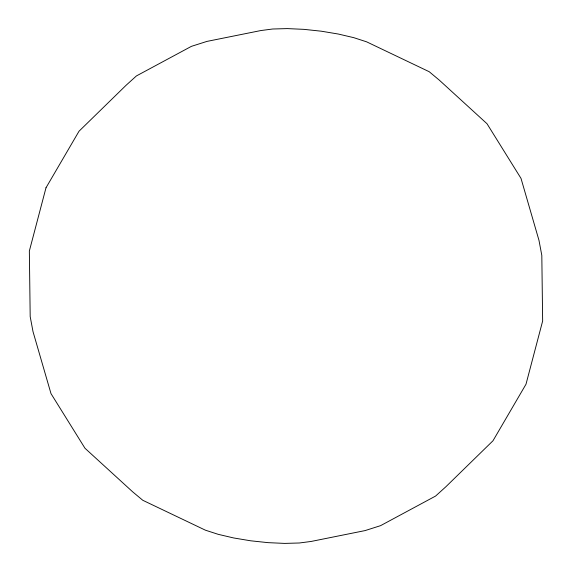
<?xml version="1.0" encoding="UTF-8"?>
<svg xmlns="http://www.w3.org/2000/svg" width="572" height="572" viewBox="0 0 572 572"><rect width="100%" height="100%" fill="white"/><g stroke="black" fill="none" stroke-linecap="round" stroke-linejoin="round"><path stroke-width="0.86" d="M46.003 187.766L29.351 251.001L30.187 316.616L33.019 331.646L50.994 393.615L84.985 448.262L132.675 491.841L142.793 500.286L205.405 530.18L218.239 534.341L233.676 537.959L250.672 540.797L268.061 542.649L284.663 543.4L299.342 542.992L311.104 541.455L365.058 530.594L380.58 525.654L435.578 496.067L445.867 486.758L492.985 440.769L525.997 384.234L542.649 320.999L541.813 255.384L538.981 240.354L521.006 178.385L487.015 123.738L439.325 80.159L429.207 71.715L366.595 41.82L353.761 37.659L338.324 34.041L321.328 31.203L303.939 29.351L287.337 28.6L272.658 29.008L260.896 30.545L206.942 41.406L191.42 46.346L136.422 75.933L126.133 85.242L79.015 131.231L46.003 187.766"/></g></svg>
